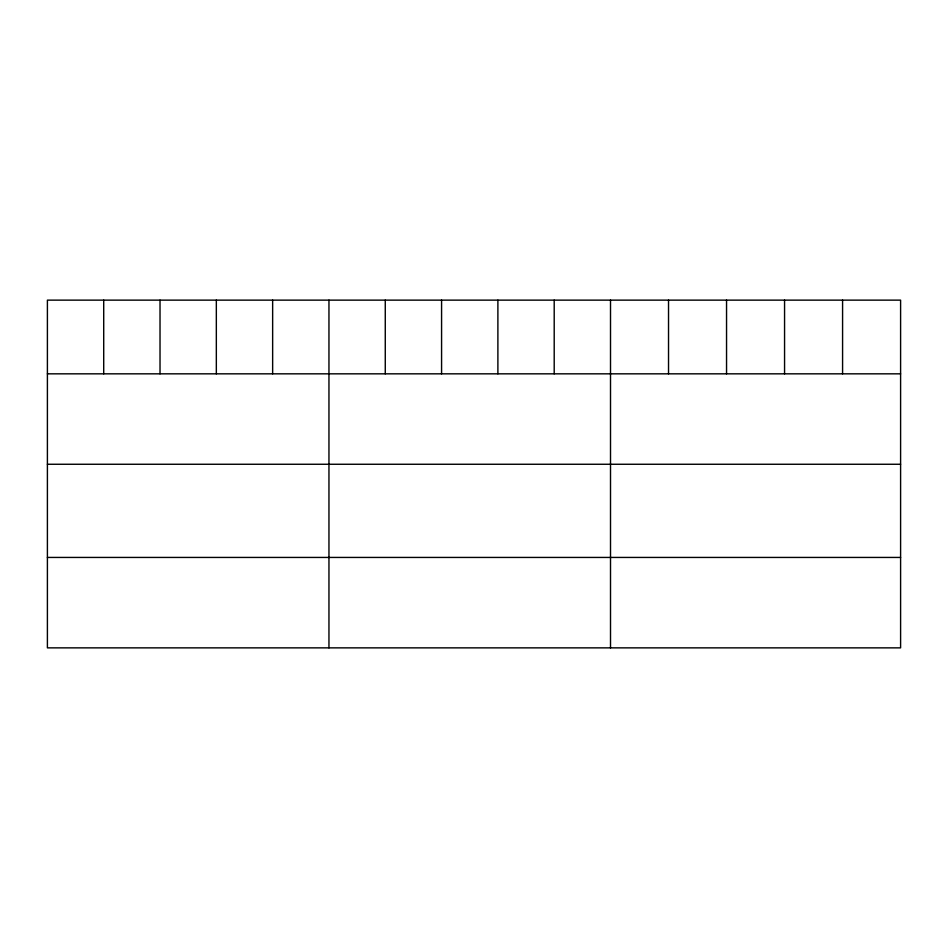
<?xml version="1.0" encoding="UTF-8"?>
<svg xmlns="http://www.w3.org/2000/svg" width="948" height="948" viewBox="0 0 948 948"><rect width="100%" height="100%" fill="white"/><g stroke="black" fill="none" stroke-linecap="round" stroke-linejoin="round"><path stroke-width="1.42" d="M900.6 373.832L900.6 647.863L47.4 647.863L47.4 300.137L900.6 300.137L900.6 373.832L47.4 373.832M47.4 464.259L900.6 464.259M47.4 557.436L900.6 557.436M842.582 300.137L842.582 373.832M784.565 300.137L784.565 373.832M726.547 300.137L726.547 373.832M668.53 300.137L668.53 373.832M610.512 300.137L610.512 647.863M554.201 300.137L554.201 373.832M497.89 300.137L497.89 373.832M441.578 300.137L441.578 373.832M385.267 300.137L385.267 373.832M328.956 300.137L328.956 647.863M272.645 300.137L272.645 373.832M216.334 300.137L216.334 373.832M160.022 300.137L160.022 373.832M103.711 300.137L103.711 373.832"/></g></svg>
